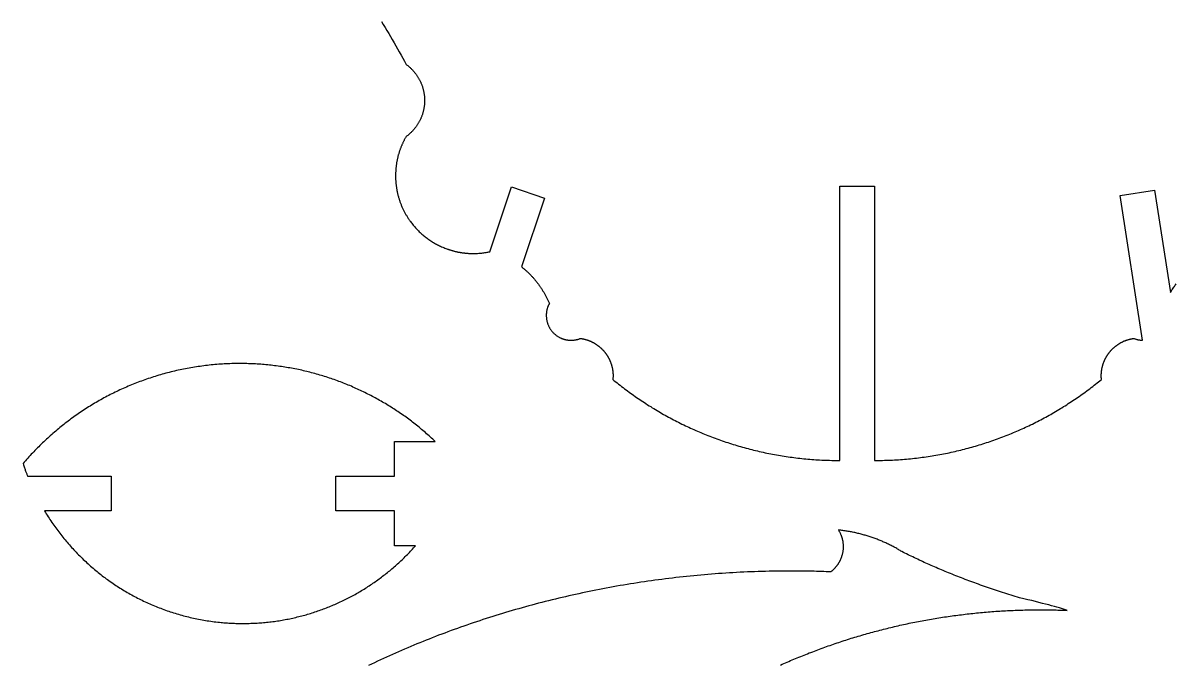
# Model space of a CAD drawing. Extents: x 25 to 747, y 34 to 1185.
# Drawn here: x 25 to 228.7, y 958 to 1071.4 of the extents above; entities that cross this region are included whole.
import ezdxf

# ---------------------------------------------------------------- set-up
doc = ezdxf.new("R2010")
doc.units = 0
doc.layers.add('Default_Layer', color=1, linetype='CONTINUOUS')

msp = doc.modelspace()

# ---------------------------------------------------------------- linework, layer by layer
at = {"layer": 'Default_Layer'}
for points in [[(88.29, 1071.64), (88.62, 1071.11), (88.94, 1070.58), (89.27, 1070.05), (89.59, 1069.51), (89.91, 1068.98), (90.22, 1068.44), (90.53, 1067.9), (90.85, 1067.36), (91.15, 1066.81), (91.46, 1066.27), (91.77, 1065.72), (92.07, 1065.17), (92.37, 1064.62), (92.66, 1064.07), (92.76, 1064), (92.85, 1063.93), (92.94, 1063.86), (93.03, 1063.79), (93.12, 1063.71), (93.21, 1063.64), (93.29, 1063.56), (93.38, 1063.49), (93.46, 1063.41), (93.54, 1063.33), (93.62, 1063.25), (93.71, 1063.17), (93.78, 1063.08), (93.86, 1063), (93.94, 1062.92), (94.02, 1062.83), (94.09, 1062.74), (94.16, 1062.65), (94.23, 1062.57), (94.3, 1062.48), (94.37, 1062.38), (94.44, 1062.29), (94.51, 1062.2), (94.57, 1062.1), (94.64, 1062.01), (94.7, 1061.91), (94.76, 1061.82), (94.82, 1061.72), (94.88, 1061.62), (94.94, 1061.52), (94.99, 1061.42), (95.05, 1061.32), (95.1, 1061.22), (95.15, 1061.11), (95.2, 1061.01), (95.25, 1060.9), (95.29, 1060.8), (95.34, 1060.69), (95.38, 1060.58), (95.42, 1060.48), (95.46, 1060.37), (95.5, 1060.26), (95.54, 1060.15), (95.58, 1060.04), (95.61, 1059.92), (95.64, 1059.81), (95.67, 1059.7), (95.7, 1059.59), (95.73, 1059.47), (95.76, 1059.36), (95.78, 1059.24), (95.8, 1059.12), (95.82, 1059.01), (95.84, 1058.89), (95.86, 1058.77), (95.87, 1058.65), (95.89, 1058.54), (95.9, 1058.42), (95.91, 1058.3), (95.92, 1058.17), (95.93, 1058.05), (95.93, 1057.93), (95.93, 1057.81), (95.93, 1057.69), (95.93, 1057.57), (95.93, 1057.44), (95.93, 1057.32), (95.92, 1057.2), (95.91, 1057.08), (95.9, 1056.96), (95.89, 1056.84), (95.87, 1056.72), (95.86, 1056.6), (95.84, 1056.48), (95.82, 1056.37), (95.8, 1056.25), (95.78, 1056.13), (95.76, 1056.02), (95.73, 1055.9), (95.7, 1055.79), (95.67, 1055.68), (95.64, 1055.56), (95.61, 1055.45), (95.58, 1055.34), (95.54, 1055.23), (95.5, 1055.12), (95.46, 1055.01), (95.42, 1054.9), (95.38, 1054.79), (95.34, 1054.68), (95.29, 1054.58), (95.25, 1054.47), (95.2, 1054.37), (95.15, 1054.26), (95.1, 1054.16), (95.05, 1054.06), (94.99, 1053.96), (94.94, 1053.86), (94.88, 1053.76), (94.82, 1053.66), (94.76, 1053.56), (94.7, 1053.46), (94.64, 1053.37), (94.57, 1053.27), (94.51, 1053.18), (94.44, 1053.08), (94.37, 1052.99), (94.3, 1052.9), (94.23, 1052.81), (94.16, 1052.72), (94.09, 1052.63), (94.02, 1052.55), (93.94, 1052.46), (93.86, 1052.37), (93.78, 1052.29), (93.71, 1052.21), (93.62, 1052.13), (93.54, 1052.05), (93.46, 1051.97), (93.38, 1051.89), (93.29, 1051.81), (93.21, 1051.74), (93.12, 1051.66), (93.03, 1051.59), (92.94, 1051.52), (92.85, 1051.44), (92.76, 1051.38), (92.66, 1051.31), (92.61, 1051.21), (92.56, 1051.12), (92.5, 1051.03), (92.45, 1050.93), (92.4, 1050.84), (92.35, 1050.74), (92.3, 1050.64), (92.25, 1050.55), (92.2, 1050.45), (92.15, 1050.35), (92.1, 1050.25), (92.06, 1050.15), (92.01, 1050.05), (91.97, 1049.95), (91.92, 1049.85), (91.88, 1049.75), (91.83, 1049.65), (91.79, 1049.54), (91.75, 1049.44), (91.71, 1049.34), (91.67, 1049.23), (91.63, 1049.13), (91.59, 1049.03), (91.56, 1048.92), (91.52, 1048.81), (91.49, 1048.71), (91.45, 1048.6), (91.42, 1048.49), (91.38, 1048.39), (91.35, 1048.28), (91.32, 1048.17), (91.29, 1048.06), (91.26, 1047.95), (91.23, 1047.84), (91.2, 1047.73), (91.18, 1047.62), (91.15, 1047.51), (91.13, 1047.4), (91.1, 1047.29), (91.08, 1047.18), (91.06, 1047.06), (91.03, 1046.95), (91.01, 1046.84), (90.99, 1046.73), (90.97, 1046.61), (90.96, 1046.5), (90.94, 1046.38), (90.92, 1046.27), (90.91, 1046.15), (90.89, 1046.04), (90.88, 1045.92), (90.87, 1045.81), (90.86, 1045.69), (90.85, 1045.57), (90.84, 1045.46), (90.83, 1045.34), (90.82, 1045.22), (90.82, 1045.1), (90.81, 1044.99), (90.81, 1044.87), (90.8, 1044.75), (90.8, 1044.63), (90.8, 1044.51), (90.8, 1044.39), (90.8, 1044.25), (90.8, 1044.11), (90.8, 1043.97), (90.81, 1043.82), (90.81, 1043.68), (90.82, 1043.54), (90.83, 1043.4), (90.84, 1043.26), (90.85, 1043.12), (90.87, 1042.99), (90.88, 1042.85), (90.9, 1042.71), (90.92, 1042.57), (90.94, 1042.43), (90.96, 1042.3), (90.98, 1042.16), (91, 1042.03), (91.02, 1041.89), (91.05, 1041.76), (91.08, 1041.62), (91.1, 1041.49), (91.13, 1041.35), (91.16, 1041.22), (91.2, 1041.09), (91.23, 1040.96), (91.26, 1040.83), (91.3, 1040.69), (91.34, 1040.56), (91.37, 1040.43), (91.41, 1040.31), (91.45, 1040.18), (91.5, 1040.05), (91.54, 1039.92), (91.58, 1039.8), (91.63, 1039.67), (91.67, 1039.54), (91.72, 1039.42), (91.77, 1039.29), (91.82, 1039.17), (91.87, 1039.05), (91.93, 1038.93), (91.98, 1038.8), (92.03, 1038.68), (92.09, 1038.56), (92.15, 1038.44), (92.2, 1038.32), (92.26, 1038.21), (92.32, 1038.09), (92.38, 1037.97), (92.45, 1037.85), (92.51, 1037.74), (92.57, 1037.62), (92.64, 1037.51), (92.71, 1037.4), (92.77, 1037.29), (92.84, 1037.17), (92.91, 1037.06), (92.98, 1036.95), (93.05, 1036.84), (93.13, 1036.73), (93.2, 1036.63), (93.28, 1036.52), (93.35, 1036.41), (93.43, 1036.31), (93.55, 1036.15), (93.67, 1035.99), (93.79, 1035.83), (93.92, 1035.68), (94.05, 1035.52), (94.18, 1035.37), (94.31, 1035.22), (94.44, 1035.08), (94.58, 1034.93), (94.72, 1034.79), (94.86, 1034.65), (95, 1034.51), (95.14, 1034.37), (95.29, 1034.24), (95.44, 1034.1), (95.59, 1033.97), (95.74, 1033.85), (95.89, 1033.72), (96.05, 1033.59), (96.21, 1033.47), (96.37, 1033.35), (96.53, 1033.24), (96.69, 1033.12), (96.85, 1033.01), (97.02, 1032.9), (97.19, 1032.79), (97.35, 1032.68), (97.52, 1032.58), (97.7, 1032.48), (97.87, 1032.38), (98.05, 1032.29), (98.22, 1032.19), (98.4, 1032.1), (98.58, 1032.01), (98.76, 1031.93), (98.94, 1031.84), (99.13, 1031.76), (99.31, 1031.69), (99.5, 1031.61), (99.69, 1031.54), (99.88, 1031.47), (99.97, 1031.43), (100.07, 1031.4), (100.16, 1031.37), (100.26, 1031.34), (100.35, 1031.31), (100.45, 1031.28), (100.55, 1031.25), (100.64, 1031.22), (100.74, 1031.19), (100.84, 1031.16), (100.94, 1031.13), (101.04, 1031.11), (101.13, 1031.08), (101.23, 1031.06), (101.33, 1031.03), (101.43, 1031.01), (101.53, 1030.99), (101.63, 1030.96), (101.73, 1030.94), (101.83, 1030.92), (101.93, 1030.9), (102.03, 1030.88), (102.14, 1030.87), (102.24, 1030.85), (102.34, 1030.83), (102.44, 1030.82), (102.54, 1030.8), (102.65, 1030.79), (102.75, 1030.77), (102.85, 1030.76), (102.96, 1030.75), (103.06, 1030.74), (103.16, 1030.72), (103.27, 1030.72), (103.37, 1030.71), (103.48, 1030.7), (103.58, 1030.69), (103.68, 1030.68), (103.79, 1030.68), (103.9, 1030.67), (104, 1030.67), (104.11, 1030.66), (104.21, 1030.66), (104.32, 1030.66), (104.42, 1030.66), (104.53, 1030.66), (104.73, 1030.66), (104.92, 1030.66), (105.11, 1030.67), (105.3, 1030.68), (105.49, 1030.69), (105.68, 1030.7), (105.87, 1030.72), (106.06, 1030.74), (106.24, 1030.76), (106.42, 1030.79), (106.6, 1030.81), (106.78, 1030.84), (106.96, 1030.87), (107.13, 1030.9), (107.3, 1030.94), (107.47, 1030.97), (111.28, 1042.41), (117.11, 1040.46), (113.06, 1028.31), (113.16, 1028.23), (113.25, 1028.15), (113.35, 1028.07), (113.45, 1027.99), (113.55, 1027.91), (113.64, 1027.82), (113.74, 1027.74), (113.83, 1027.66), (113.93, 1027.57), (114.02, 1027.48), (114.12, 1027.4), (114.21, 1027.31), (114.3, 1027.22), (114.39, 1027.13), (114.48, 1027.04), (114.57, 1026.95), (114.66, 1026.86), (114.75, 1026.77), (114.83, 1026.68), (114.92, 1026.58), (115, 1026.49), (115.09, 1026.4), (115.17, 1026.3), (115.26, 1026.2), (115.34, 1026.11), (115.42, 1026.01), (115.5, 1025.91), (115.58, 1025.81), (115.66, 1025.71), (115.74, 1025.61), (115.82, 1025.51), (115.9, 1025.41), (115.98, 1025.31), (116.05, 1025.21), (116.13, 1025.1), (116.2, 1025), (116.28, 1024.9), (116.35, 1024.79), (116.42, 1024.68), (116.49, 1024.58), (116.56, 1024.47), (116.63, 1024.36), (116.7, 1024.25), (116.77, 1024.14), (116.84, 1024.03), (116.9, 1023.92), (116.97, 1023.81), (117.04, 1023.7), (117.1, 1023.59), (117.16, 1023.47), (117.23, 1023.36), (117.29, 1023.25), (117.35, 1023.13), (117.41, 1023.02), (117.47, 1022.9), (117.53, 1022.78), (117.59, 1022.66), (117.64, 1022.55), (117.7, 1022.43), (117.76, 1022.31), (117.81, 1022.19), (117.86, 1022.07), (117.92, 1021.94), (117.97, 1021.82), (117.94, 1021.77), (117.91, 1021.71), (117.88, 1021.65), (117.85, 1021.59), (117.82, 1021.53), (117.79, 1021.47), (117.76, 1021.41), (117.74, 1021.34), (117.71, 1021.28), (117.69, 1021.22), (117.67, 1021.15), (117.65, 1021.09), (117.63, 1021.03), (117.61, 1020.96), (117.59, 1020.89), (117.57, 1020.83), (117.55, 1020.76), (117.54, 1020.69), (117.52, 1020.63), (117.51, 1020.56), (117.49, 1020.49), (117.48, 1020.42), (117.47, 1020.35), (117.46, 1020.28), (117.45, 1020.21), (117.45, 1020.14), (117.44, 1020.07), (117.43, 1020), (117.43, 1019.93), (117.43, 1019.85), (117.43, 1019.78), (117.42, 1019.71), (117.43, 1019.6), (117.43, 1019.5), (117.44, 1019.4), (117.44, 1019.29), (117.46, 1019.19), (117.47, 1019.09), (117.48, 1018.99), (117.5, 1018.89), (117.52, 1018.79), (117.54, 1018.69), (117.57, 1018.59), (117.59, 1018.5), (117.62, 1018.4), (117.65, 1018.31), (117.69, 1018.21), (117.72, 1018.12), (117.76, 1018.03), (117.8, 1017.94), (117.84, 1017.85), (117.88, 1017.76), (117.93, 1017.67), (117.97, 1017.59), (118.02, 1017.5), (118.07, 1017.42), (118.12, 1017.33), (118.18, 1017.25), (118.23, 1017.17), (118.29, 1017.09), (118.35, 1017.02), (118.41, 1016.94), (118.47, 1016.87), (118.54, 1016.79), (118.61, 1016.71), (118.69, 1016.63), (118.77, 1016.55), (118.86, 1016.47), (118.94, 1016.4), (119.03, 1016.33), (119.11, 1016.25), (119.2, 1016.19), (119.3, 1016.12), (119.39, 1016.06), (119.49, 1016), (119.58, 1015.94), (119.68, 1015.88), (119.78, 1015.83), (119.88, 1015.77), (119.99, 1015.73), (120.04, 1015.7), (120.09, 1015.68), (120.14, 1015.66), (120.2, 1015.64), (120.25, 1015.62), (120.3, 1015.6), (120.36, 1015.58), (120.41, 1015.56), (120.47, 1015.54), (120.52, 1015.52), (120.58, 1015.51), (120.63, 1015.49), (120.69, 1015.48), (120.75, 1015.46), (120.8, 1015.45), (120.86, 1015.43), (120.92, 1015.42), (120.97, 1015.41), (121.03, 1015.4), (121.09, 1015.39), (121.15, 1015.38), (121.21, 1015.37), (121.26, 1015.36), (121.32, 1015.36), (121.38, 1015.35), (121.44, 1015.35), (121.5, 1015.34), (121.56, 1015.34), (121.62, 1015.34), (121.68, 1015.33), (121.74, 1015.33), (121.8, 1015.33), (121.91, 1015.33), (122.03, 1015.34), (122.14, 1015.34), (122.25, 1015.35), (122.36, 1015.37), (122.46, 1015.38), (122.57, 1015.4), (122.68, 1015.42), (122.78, 1015.44), (122.88, 1015.47), (122.99, 1015.49), (123.09, 1015.52), (123.18, 1015.55), (123.28, 1015.59), (123.38, 1015.62), (123.47, 1015.66), (123.55, 1015.65), (123.62, 1015.64), (123.7, 1015.63), (123.77, 1015.61), (123.85, 1015.6), (123.92, 1015.58), (124, 1015.57), (124.07, 1015.55), (124.15, 1015.53), (124.22, 1015.51), (124.29, 1015.49), (124.37, 1015.47), (124.44, 1015.45), (124.51, 1015.43), (124.58, 1015.41), (124.65, 1015.38), (124.73, 1015.36), (124.8, 1015.33), (124.87, 1015.31), (124.94, 1015.28), (125.01, 1015.25), (125.08, 1015.23), (125.15, 1015.2), (125.21, 1015.17), (125.28, 1015.14), (125.35, 1015.11), (125.42, 1015.08), (125.48, 1015.04), (125.55, 1015.01), (125.62, 1014.98), (125.68, 1014.94), (125.75, 1014.91), (125.81, 1014.87), (125.88, 1014.84), (125.94, 1014.8), (126, 1014.76), (126.07, 1014.72), (126.13, 1014.68), (126.19, 1014.64), (126.25, 1014.6), (126.31, 1014.56), (126.37, 1014.52), (126.43, 1014.48), (126.49, 1014.43), (126.55, 1014.39), (126.61, 1014.35), (126.67, 1014.3), (126.73, 1014.26), (126.78, 1014.21), (126.84, 1014.16), (126.89, 1014.12), (126.95, 1014.07), (127.01, 1014.02), (127.06, 1013.97), (127.11, 1013.92), (127.17, 1013.87), (127.22, 1013.82), (127.27, 1013.77), (127.32, 1013.72), (127.37, 1013.66), (127.42, 1013.61), (127.47, 1013.56), (127.52, 1013.5), (127.57, 1013.45), (127.62, 1013.39), (127.67, 1013.34), (127.71, 1013.28), (127.76, 1013.22), (127.81, 1013.17), (127.85, 1013.11), (127.89, 1013.05), (127.94, 1012.99), (127.98, 1012.93), (128.02, 1012.87), (128.07, 1012.81), (128.11, 1012.75), (128.15, 1012.69), (128.19, 1012.63), (128.23, 1012.57), (128.26, 1012.5), (128.3, 1012.44), (128.34, 1012.38), (128.38, 1012.31), (128.41, 1012.25), (128.45, 1012.18), (128.48, 1012.12), (128.51, 1012.05), (128.55, 1011.99), (128.58, 1011.92), (128.61, 1011.85), (128.64, 1011.79), (128.67, 1011.72), (128.7, 1011.65), (128.73, 1011.58), (128.76, 1011.51), (128.78, 1011.44), (128.81, 1011.37), (128.83, 1011.3), (128.86, 1011.23), (128.88, 1011.16), (128.91, 1011.09), (128.93, 1011.02), (128.95, 1010.95), (128.97, 1010.88), (128.99, 1010.81), (129.01, 1010.73), (129.03, 1010.66), (129.05, 1010.59), (129.06, 1010.51), (129.08, 1010.44), (129.1, 1010.36), (129.11, 1010.29), (129.12, 1010.22), (129.14, 1010.14), (129.15, 1010.06), (129.16, 1009.99), (129.17, 1009.91), (129.18, 1009.84), (129.19, 1009.76), (129.19, 1009.68), (129.2, 1009.61), (129.21, 1009.53), (129.21, 1009.45), (129.22, 1009.37), (129.22, 1009.3), (129.22, 1009.22), (129.22, 1009.14), (129.22, 1009.06), (129.22, 1008.97), (129.22, 1008.89), (129.22, 1008.8), (129.21, 1008.72), (129.21, 1008.64), (129.2, 1008.55), (129.2, 1008.48), (129.19, 1008.4), (129.19, 1008.4), (129.44, 1008.19), (129.7, 1007.99), (129.96, 1007.78), (130.21, 1007.58), (130.47, 1007.37), (130.73, 1007.17), (130.99, 1006.97), (131.26, 1006.77), (131.52, 1006.57), (131.78, 1006.38), (132.05, 1006.18), (132.32, 1005.99), (132.58, 1005.8), (132.85, 1005.61), (133.12, 1005.42), (133.39, 1005.23), (133.67, 1005.04), (133.94, 1004.86), (134.21, 1004.67), (134.49, 1004.49), (134.76, 1004.31), (135.04, 1004.13), (135.32, 1003.95), (135.6, 1003.77), (135.88, 1003.6), (136.16, 1003.42), (136.44, 1003.25), (136.73, 1003.08), (137.01, 1002.91), (137.3, 1002.74), (137.59, 1002.57), (137.87, 1002.41), (138.16, 1002.24), (138.45, 1002.08), (138.74, 1001.92), (139.03, 1001.76), (139.33, 1001.6), (139.62, 1001.44), (139.91, 1001.29), (140.21, 1001.13), (140.51, 1000.98), (140.8, 1000.83), (141.1, 1000.68), (141.4, 1000.53), (141.7, 1000.39), (142, 1000.24), (142.3, 1000.1), (142.61, 999.96), (142.91, 999.82), (143.21, 999.68), (143.52, 999.54), (143.83, 999.41), (144.13, 999.27), (144.44, 999.14), (144.75, 999.01), (145.06, 998.88), (145.37, 998.75), (145.68, 998.63), (145.99, 998.5), (146.31, 998.38), (146.62, 998.26), (146.94, 998.14), (147.25, 998.02), (147.57, 997.91), (147.89, 997.79), (148.2, 997.68), (148.52, 997.57), (148.84, 997.46), (149.16, 997.35), (149.48, 997.24), (149.81, 997.14), (150.13, 997.03), (150.45, 996.93), (150.78, 996.83), (151.1, 996.74), (151.43, 996.64), (151.75, 996.54), (152.08, 996.45), (152.41, 996.36), (152.74, 996.27), (153.07, 996.18), (153.4, 996.1), (153.73, 996.01), (154.06, 995.93), (154.39, 995.85), (154.73, 995.77), (155.06, 995.69), (155.4, 995.62), (155.73, 995.54), (156.07, 995.47), (156.4, 995.4), (156.74, 995.33), (157.08, 995.26), (157.42, 995.2), (157.76, 995.14), (158.1, 995.07), (158.44, 995.01), (158.78, 994.96), (159.12, 994.9), (159.46, 994.85), (159.8, 994.79), (160.15, 994.74), (160.49, 994.7), (160.84, 994.65), (161.18, 994.6), (161.53, 994.56), (161.87, 994.52), (162.22, 994.48), (162.57, 994.44), (162.92, 994.41), (163.27, 994.37), (163.62, 994.34), (163.97, 994.31), (164.32, 994.28), (164.67, 994.26), (165.02, 994.23), (165.37, 994.21), (165.72, 994.19), (166.08, 994.17), (166.43, 994.15), (166.78, 994.14), (167.14, 994.13), (167.49, 994.12), (167.85, 994.11), (168.21, 994.1), (168.56, 994.1), (168.92, 994.09), (169.28, 994.09), (169.28, 1042.57), (175.42, 1042.57), (175.42, 994.09), (175.78, 994.09), (176.14, 994.1), (176.49, 994.1), (176.85, 994.11), (177.2, 994.12), (177.56, 994.13), (177.91, 994.14), (178.27, 994.15), (178.62, 994.17), (178.97, 994.19), (179.33, 994.21), (179.68, 994.23), (180.03, 994.26), (180.38, 994.28), (180.73, 994.31), (181.08, 994.34), (181.43, 994.37), (181.78, 994.41), (182.13, 994.44), (182.48, 994.48), (182.82, 994.52), (183.17, 994.56), (183.52, 994.6), (183.86, 994.65), (184.21, 994.7), (184.55, 994.74), (184.89, 994.79), (185.24, 994.85), (185.58, 994.9), (185.92, 994.96), (186.26, 995.01), (186.6, 995.07), (186.94, 995.14), (187.28, 995.2), (187.62, 995.26), (187.96, 995.33), (188.29, 995.4), (188.63, 995.47), (188.97, 995.54), (189.3, 995.62), (189.64, 995.69), (189.97, 995.77), (190.3, 995.85), (190.64, 995.93), (190.97, 996.01), (191.3, 996.1), (191.63, 996.18), (191.96, 996.27), (192.29, 996.36), (192.62, 996.45), (192.94, 996.54), (193.27, 996.64), (193.6, 996.74), (193.92, 996.83), (194.24, 996.93), (194.57, 997.03), (194.89, 997.14), (195.21, 997.24), (195.53, 997.35), (195.85, 997.46), (196.17, 997.57), (196.49, 997.68), (196.81, 997.79), (197.13, 997.91), (197.45, 998.02), (197.76, 998.14), (198.08, 998.26), (198.39, 998.38), (198.7, 998.5), (199.02, 998.63), (199.33, 998.75), (199.64, 998.88), (199.95, 999.01), (200.26, 999.14), (200.56, 999.27), (200.87, 999.41), (201.18, 999.54), (201.48, 999.68), (201.79, 999.82), (202.09, 999.96), (202.39, 1000.1), (202.7, 1000.24), (203, 1000.39), (203.3, 1000.53), (203.6, 1000.68), (203.89, 1000.83), (204.19, 1000.98), (204.49, 1001.13), (204.78, 1001.29), (205.08, 1001.44), (205.37, 1001.6), (205.66, 1001.76), (205.96, 1001.92), (206.25, 1002.08), (206.54, 1002.24), (206.82, 1002.41), (207.11, 1002.57), (207.4, 1002.74), (207.68, 1002.91), (207.97, 1003.08), (208.25, 1003.25), (208.53, 1003.42), (208.82, 1003.6), (209.1, 1003.77), (209.38, 1003.95), (209.65, 1004.13), (209.93, 1004.31), (210.21, 1004.49), (210.48, 1004.67), (210.76, 1004.86), (211.03, 1005.04), (211.3, 1005.23), (211.57, 1005.42), (211.84, 1005.61), (212.11, 1005.8), (212.38, 1005.99), (212.65, 1006.18), (212.91, 1006.38), (213.18, 1006.57), (213.44, 1006.77), (213.7, 1006.97), (213.96, 1007.17), (214.22, 1007.37), (214.48, 1007.58), (214.74, 1007.78), (215, 1007.99), (215.25, 1008.19), (215.51, 1008.4), (215.5, 1008.48), (215.49, 1008.55), (215.49, 1008.64), (215.48, 1008.72), (215.48, 1008.8), (215.48, 1008.89), (215.48, 1008.97), (215.47, 1009.06), (215.48, 1009.14), (215.48, 1009.22), (215.48, 1009.3), (215.48, 1009.37), (215.49, 1009.45), (215.49, 1009.53), (215.5, 1009.61), (215.5, 1009.68), (215.51, 1009.76), (215.52, 1009.84), (215.53, 1009.91), (215.54, 1009.99), (215.55, 1010.06), (215.56, 1010.14), (215.57, 1010.22), (215.59, 1010.29), (215.6, 1010.36), (215.62, 1010.44), (215.63, 1010.51), (215.65, 1010.59), (215.67, 1010.66), (215.69, 1010.73), (215.71, 1010.81), (215.73, 1010.88), (215.75, 1010.95), (215.77, 1011.02), (215.79, 1011.09), (215.81, 1011.16), (215.84, 1011.23), (215.86, 1011.3), (215.89, 1011.37), (215.91, 1011.44), (215.94, 1011.51), (215.97, 1011.58), (216, 1011.65), (216.03, 1011.72), (216.06, 1011.79), (216.09, 1011.85), (216.12, 1011.92), (216.15, 1011.99), (216.18, 1012.05), (216.22, 1012.12), (216.25, 1012.18), (216.29, 1012.25), (216.32, 1012.31), (216.36, 1012.38), (216.4, 1012.44), (216.43, 1012.5), (216.47, 1012.57), (216.51, 1012.63), (216.55, 1012.69), (216.59, 1012.75), (216.63, 1012.81), (216.67, 1012.87), (216.72, 1012.93), (216.76, 1012.99), (216.8, 1013.05), (216.85, 1013.11), (216.89, 1013.17), (216.94, 1013.22), (216.98, 1013.28), (217.03, 1013.34), (217.08, 1013.39), (217.13, 1013.45), (217.17, 1013.5), (217.22, 1013.56), (217.27, 1013.61), (217.32, 1013.66), (217.37, 1013.72), (217.43, 1013.77), (217.48, 1013.82), (217.53, 1013.87), (217.58, 1013.92), (217.64, 1013.97), (217.69, 1014.02), (217.75, 1014.07), (217.8, 1014.12), (217.86, 1014.16), (217.91, 1014.21), (217.97, 1014.26), (218.03, 1014.3), (218.09, 1014.35), (218.15, 1014.39), (218.2, 1014.43), (218.26, 1014.48), (218.32, 1014.52), (218.38, 1014.56), (218.45, 1014.6), (218.51, 1014.64), (218.57, 1014.68), (218.63, 1014.72), (218.69, 1014.76), (218.76, 1014.8), (218.82, 1014.84), (218.89, 1014.87), (218.95, 1014.91), (219.02, 1014.94), (219.08, 1014.98), (219.15, 1015.01), (219.21, 1015.04), (219.28, 1015.08), (219.35, 1015.11), (219.42, 1015.14), (219.48, 1015.17), (219.55, 1015.2), (219.62, 1015.23), (219.69, 1015.25), (219.76, 1015.28), (219.83, 1015.31), (219.9, 1015.33), (219.97, 1015.36), (220.04, 1015.38), (220.11, 1015.41), (220.19, 1015.43), (220.26, 1015.45), (220.33, 1015.47), (220.4, 1015.49), (220.48, 1015.51), (220.55, 1015.53), (220.63, 1015.55), (220.7, 1015.57), (220.77, 1015.58), (220.85, 1015.6), (220.92, 1015.61), (221, 1015.63), (221.08, 1015.64), (221.15, 1015.65), (221.23, 1015.66), (221.31, 1015.63), (221.4, 1015.59), (221.49, 1015.56), (221.58, 1015.53), (221.67, 1015.5), (221.76, 1015.48), (221.86, 1015.45), (221.95, 1015.43), (222.05, 1015.41), (222.15, 1015.4), (222.25, 1015.38), (222.35, 1015.37), (222.45, 1015.35), (222.55, 1015.35), (222.66, 1015.34), (222.76, 1015.33), (218.8, 1040.93), (224.88, 1041.87), (227.68, 1023.74), (227.77, 1023.9), (227.87, 1024.06), (227.97, 1024.22), (228.07, 1024.38), (228.18, 1024.54), (228.28, 1024.69), (228.39, 1024.85), (228.5, 1025), (228.61, 1025.15), (228.72, 1025.3)], [(158.78, 957.95), (159.08, 958.08), (159.38, 958.21), (159.67, 958.34), (159.97, 958.47), (160.27, 958.6), (160.57, 958.73), (160.87, 958.85), (161.17, 958.98), (161.47, 959.1), (161.77, 959.23), (162.07, 959.35), (162.37, 959.48), (162.67, 959.6), (162.98, 959.72), (163.28, 959.84), (163.58, 959.96), (163.88, 960.08), (164.19, 960.19), (164.49, 960.31), (164.8, 960.43), (165.1, 960.54), (165.41, 960.66), (165.72, 960.77), (166.02, 960.88), (166.33, 961), (166.64, 961.11), (166.94, 961.22), (167.25, 961.33), (167.56, 961.43), (167.87, 961.54), (168.18, 961.65), (168.49, 961.75), (168.8, 961.86), (169.11, 961.96), (169.42, 962.07), (169.73, 962.17), (170.05, 962.27), (170.36, 962.37), (170.67, 962.47), (170.98, 962.57), (171.3, 962.67), (171.61, 962.76), (171.92, 962.86), (172.24, 962.95), (172.55, 963.05), (172.87, 963.14), (173.19, 963.23), (173.5, 963.33), (173.82, 963.42), (174.14, 963.51), (174.45, 963.59), (174.77, 963.68), (175.09, 963.77), (175.41, 963.86), (175.73, 963.94), (176.05, 964.02), (176.37, 964.11), (176.69, 964.19), (177.01, 964.27), (177.33, 964.35), (177.65, 964.43), (177.97, 964.51), (178.29, 964.59), (178.61, 964.67), (178.94, 964.74), (179.26, 964.82), (179.58, 964.89), (179.91, 964.97), (180.23, 965.04), (180.55, 965.11), (180.88, 965.18), (181.2, 965.25), (181.53, 965.32), (181.85, 965.39), (182.18, 965.45), (182.51, 965.52), (182.83, 965.58), (183.16, 965.65), (183.49, 965.71), (183.82, 965.77), (184.14, 965.83), (184.47, 965.89), (184.8, 965.95), (185.13, 966.01), (185.46, 966.07), (185.79, 966.12), (186.12, 966.18), (186.45, 966.23), (186.78, 966.29), (187.11, 966.34), (187.44, 966.39), (187.78, 966.44), (188.11, 966.49), (188.44, 966.54), (188.77, 966.59), (189.11, 966.63), (189.44, 966.68), (189.77, 966.73), (190.11, 966.77), (190.44, 966.81), (190.78, 966.85), (191.11, 966.89), (191.45, 966.93), (191.78, 966.97), (192.12, 967.01), (192.45, 967.05), (192.79, 967.08), (193.13, 967.12), (193.46, 967.15), (193.8, 967.19), (194.14, 967.22), (194.47, 967.25), (194.81, 967.28), (195.15, 967.31), (195.49, 967.34), (195.83, 967.36), (196.17, 967.39), (196.51, 967.41), (196.85, 967.44), (197.19, 967.46), (197.53, 967.48), (197.87, 967.5), (198.21, 967.52), (198.55, 967.54), (198.89, 967.56), (199.23, 967.58), (199.58, 967.59), (199.92, 967.61), (200.26, 967.62), (200.6, 967.64), (200.95, 967.65), (201.29, 967.66), (201.63, 967.67), (201.98, 967.68), (202.32, 967.69), (202.66, 967.69), (203.01, 967.7), (203.35, 967.7), (203.7, 967.71), (204.04, 967.71), (204.39, 967.71), (204.74, 967.71), (205.05, 967.71), (205.36, 967.71), (205.67, 967.71), (205.98, 967.7), (206.29, 967.7), (206.6, 967.7), (206.9, 967.69), (207.2, 967.68), (207.5, 967.68), (207.79, 967.67), (208.09, 967.66), (208.37, 967.65), (208.66, 967.64), (208.94, 967.63), (209.21, 967.62), (209.48, 967.61), (209.33, 967.66), (209.17, 967.71), (209, 967.76), (208.83, 967.82), (208.65, 967.87), (208.47, 967.93), (208.27, 967.98), (208.07, 968.04), (207.64, 968.17), (207.19, 968.29), (206.7, 968.43), (206.19, 968.56), (205.65, 968.71), (205.07, 968.85), (204.47, 969.01), (203.84, 969.16), (203.18, 969.33), (202.49, 969.49), (201.78, 969.66), (201.03, 969.84), (200.65, 969.95), (200.27, 970.07), (199.9, 970.18), (199.53, 970.3), (199.16, 970.41), (198.79, 970.53), (198.42, 970.65), (198.05, 970.77), (197.69, 970.88), (197.33, 971), (196.96, 971.12), (196.61, 971.24), (196.25, 971.36), (195.89, 971.48), (195.54, 971.6), (195.19, 971.72), (194.84, 971.85), (194.49, 971.97), (194.14, 972.09), (193.79, 972.21), (193.45, 972.34), (193.11, 972.46), (192.77, 972.59), (192.43, 972.71), (192.09, 972.84), (191.76, 972.96), (191.42, 973.09), (191.09, 973.22), (190.76, 973.34), (190.43, 973.47), (190.11, 973.6), (189.78, 973.72), (189.46, 973.85), (189.14, 973.98), (188.82, 974.11), (188.5, 974.24), (188.18, 974.37), (187.87, 974.5), (187.55, 974.63), (187.24, 974.76), (186.93, 974.89), (186.62, 975.02), (186.31, 975.16), (186.01, 975.29), (185.71, 975.42), (185.4, 975.55), (185.1, 975.69), (184.8, 975.82), (184.51, 975.95), (184.21, 976.09), (183.92, 976.22), (183.63, 976.36), (183.33, 976.49), (183.05, 976.63), (182.76, 976.76), (182.47, 976.9), (182.19, 977.04), (181.91, 977.17), (181.62, 977.31), (181.34, 977.45), (181.07, 977.58), (180.79, 977.72), (180.52, 977.86), (180.24, 978), (180.09, 978.09), (179.94, 978.18), (179.79, 978.27), (179.63, 978.36), (179.48, 978.45), (179.33, 978.54), (179.17, 978.63), (179.01, 978.71), (178.86, 978.8), (178.7, 978.88), (178.54, 978.97), (178.38, 979.05), (178.22, 979.13), (178.06, 979.21), (177.89, 979.29), (177.73, 979.37), (177.57, 979.44), (177.4, 979.52), (177.24, 979.6), (177.07, 979.67), (176.9, 979.74), (176.74, 979.82), (176.57, 979.89), (176.4, 979.96), (176.23, 980.02), (176.06, 980.09), (175.89, 980.16), (175.71, 980.22), (175.54, 980.29), (175.37, 980.35), (175.19, 980.41), (175.02, 980.48), (174.84, 980.54), (174.66, 980.59), (174.49, 980.65), (174.31, 980.71), (174.13, 980.76), (173.95, 980.82), (173.77, 980.87), (173.59, 980.92), (173.41, 980.98), (173.22, 981.03), (173.04, 981.07), (172.86, 981.12), (172.67, 981.17), (172.49, 981.21), (172.3, 981.26), (172.12, 981.3), (171.93, 981.34), (171.74, 981.38), (171.55, 981.42), (171.36, 981.46), (171.17, 981.49), (170.98, 981.53), (170.79, 981.56), (170.6, 981.6), (170.41, 981.63), (170.22, 981.66), (170.02, 981.69), (169.83, 981.71), (169.64, 981.74), (169.44, 981.77), (169.24, 981.79), (169.05, 981.81), (169.1, 981.73), (169.14, 981.65), (169.19, 981.57), (169.23, 981.49), (169.28, 981.41), (169.32, 981.32), (169.36, 981.24), (169.4, 981.15), (169.43, 981.07), (169.47, 980.98), (169.51, 980.89), (169.54, 980.8), (169.57, 980.71), (169.6, 980.62), (169.63, 980.53), (169.66, 980.44), (169.68, 980.34), (169.71, 980.25), (169.73, 980.16), (169.75, 980.06), (169.77, 979.96), (169.79, 979.87), (169.81, 979.77), (169.82, 979.67), (169.83, 979.58), (169.84, 979.48), (169.85, 979.38), (169.86, 979.28), (169.87, 979.18), (169.87, 979.08), (169.88, 978.97), (169.88, 978.87), (169.88, 978.79), (169.87, 978.7), (169.87, 978.62), (169.87, 978.54), (169.86, 978.45), (169.85, 978.37), (169.85, 978.29), (169.84, 978.2), (169.83, 978.12), (169.82, 978.04), (169.8, 977.96), (169.79, 977.88), (169.77, 977.8), (169.76, 977.72), (169.74, 977.64), (169.72, 977.56), (169.7, 977.48), (169.68, 977.4), (169.66, 977.32), (169.64, 977.25), (169.61, 977.17), (169.59, 977.09), (169.56, 977.02), (169.54, 976.94), (169.51, 976.87), (169.48, 976.79), (169.45, 976.72), (169.42, 976.64), (169.38, 976.57), (169.35, 976.5), (169.32, 976.43), (169.28, 976.35), (169.25, 976.28), (169.21, 976.21), (169.17, 976.14), (169.13, 976.07), (169.09, 976.01), (169.05, 975.94), (169.01, 975.87), (168.97, 975.8), (168.92, 975.74), (168.88, 975.67), (168.83, 975.61), (168.78, 975.54), (168.74, 975.48), (168.69, 975.42), (168.64, 975.36), (168.59, 975.29), (168.54, 975.23), (168.49, 975.17), (168.44, 975.11), (168.38, 975.06), (168.33, 975), (168.27, 974.94), (168.22, 974.88), (168.16, 974.83), (168.1, 974.77), (168.05, 974.72), (167.99, 974.67), (167.93, 974.61), (167.87, 974.56), (167.81, 974.51), (167.74, 974.46), (167.68, 974.41), (167.28, 974.43), (166.88, 974.44), (166.47, 974.46), (166.05, 974.47), (165.62, 974.49), (165.19, 974.5), (164.75, 974.51), (164.31, 974.52), (163.86, 974.53), (163.41, 974.53), (162.96, 974.54), (162.5, 974.54), (162.04, 974.55), (161.58, 974.55), (161.12, 974.55), (160.65, 974.55), (160.01, 974.55), (159.37, 974.55), (158.72, 974.54), (158.08, 974.54), (157.44, 974.53), (156.8, 974.51), (156.16, 974.5), (155.51, 974.48), (154.88, 974.46), (154.24, 974.44), (153.6, 974.41), (152.96, 974.39), (152.32, 974.36), (151.69, 974.33), (151.05, 974.3), (150.41, 974.26), (149.78, 974.22), (149.15, 974.18), (148.51, 974.14), (147.88, 974.1), (147.25, 974.05), (146.62, 974), (145.98, 973.95), (145.36, 973.9), (144.73, 973.84), (144.1, 973.78), (143.47, 973.72), (142.84, 973.66), (142.22, 973.6), (141.59, 973.53), (140.97, 973.46), (140.34, 973.39), (139.72, 973.32), (139.1, 973.25), (138.47, 973.17), (137.85, 973.09), (137.23, 973.01), (136.61, 972.93), (135.99, 972.84), (135.38, 972.75), (134.76, 972.66), (134.14, 972.57), (133.53, 972.48), (132.91, 972.38), (132.3, 972.28), (131.69, 972.18), (131.08, 972.08), (130.46, 971.98), (129.85, 971.87), (129.24, 971.76), (128.64, 971.65), (128.03, 971.54), (127.42, 971.42), (126.82, 971.31), (126.21, 971.19), (125.61, 971.07), (125, 970.94), (124.4, 970.82), (123.8, 970.69), (123.2, 970.56), (122.6, 970.43), (122, 970.3), (121.41, 970.17), (120.81, 970.03), (120.22, 969.89), (119.62, 969.75), (119.03, 969.61), (118.44, 969.46), (117.84, 969.31), (117.25, 969.17), (116.67, 969.02), (116.08, 968.86), (115.49, 968.71), (114.9, 968.55), (114.32, 968.39), (113.73, 968.23), (113.15, 968.07), (112.57, 967.91), (111.99, 967.74), (111.41, 967.57), (110.83, 967.4), (110.25, 967.23), (109.68, 967.06), (109.1, 966.88), (108.53, 966.7), (107.96, 966.52), (107.38, 966.34), (106.81, 966.16), (106.24, 965.98), (105.67, 965.79), (105.11, 965.6), (104.54, 965.41), (103.98, 965.22), (103.41, 965.02), (102.85, 964.83), (102.29, 964.63), (101.73, 964.43), (101.17, 964.23), (100.61, 964.03), (100.06, 963.82), (99.5, 963.61), (98.95, 963.41), (98.39, 963.2), (97.84, 962.98), (97.29, 962.77), (96.74, 962.55), (96.2, 962.34), (95.65, 962.12), (95.1, 961.9), (94.56, 961.67), (94.02, 961.45), (93.48, 961.22), (92.94, 960.99), (92.4, 960.76), (91.86, 960.53), (91.33, 960.3), (90.79, 960.07), (90.26, 959.83), (89.73, 959.59), (89.2, 959.35), (88.67, 959.11), (88.14, 958.87), (87.61, 958.62), (87.09, 958.37), (86.56, 958.13), (86.04, 957.88)]]:
    msp.add_lwpolyline(points, dxfattribs=at)
msp.add_lwpolyline([(90.63, 979.02), (90.63, 985.17), (80.23, 985.17), (80.23, 991.31), (90.63, 991.31), (90.63, 997.46), (97.8, 997.46), (97.59, 997.65), (97.37, 997.85), (97.16, 998.05), (96.94, 998.24), (96.73, 998.44), (96.51, 998.63), (96.29, 998.82), (96.07, 999.01), (95.85, 999.2), (95.63, 999.39), (95.41, 999.58), (95.19, 999.76), (94.96, 999.95), (94.74, 1000.13), (94.51, 1000.31), (94.28, 1000.49), (94.05, 1000.67), (93.82, 1000.85), (93.59, 1001.03), (93.36, 1001.2), (93.13, 1001.38), (92.89, 1001.55), (92.66, 1001.72), (92.42, 1001.89), (92.18, 1002.06), (91.94, 1002.23), (91.7, 1002.39), (91.46, 1002.56), (91.22, 1002.72), (90.98, 1002.88), (90.74, 1003.04), (90.49, 1003.2), (90.25, 1003.36), (90, 1003.51), (89.75, 1003.67), (89.5, 1003.82), (89.25, 1003.97), (89, 1004.13), (88.75, 1004.27), (88.5, 1004.42), (88.25, 1004.57), (87.99, 1004.71), (87.74, 1004.86), (87.48, 1005), (87.22, 1005.14), (86.97, 1005.28), (86.71, 1005.42), (86.45, 1005.55), (86.19, 1005.69), (85.93, 1005.82), (85.66, 1005.95), (85.4, 1006.08), (85.14, 1006.21), (84.87, 1006.34), (84.61, 1006.47), (84.34, 1006.59), (84.07, 1006.71), (83.8, 1006.83), (83.53, 1006.95), (83.26, 1007.07), (82.99, 1007.19), (82.72, 1007.31), (82.45, 1007.42), (82.18, 1007.53), (81.9, 1007.64), (81.63, 1007.75), (81.35, 1007.86), (81.07, 1007.96), (80.8, 1008.07), (80.52, 1008.17), (80.24, 1008.27), (79.96, 1008.37), (79.68, 1008.47), (79.4, 1008.57), (79.12, 1008.66), (78.83, 1008.75), (78.55, 1008.84), (78.27, 1008.93), (77.98, 1009.02), (77.7, 1009.11), (77.41, 1009.19), (77.12, 1009.28), (76.84, 1009.36), (76.55, 1009.44), (76.26, 1009.52), (75.97, 1009.59), (75.68, 1009.67), (75.39, 1009.74), (75.1, 1009.81), (74.8, 1009.88), (74.51, 1009.95), (74.22, 1010.02), (73.92, 1010.08), (73.63, 1010.14), (73.33, 1010.2), (73.03, 1010.26), (72.74, 1010.32), (72.44, 1010.38), (72.14, 1010.43), (71.84, 1010.48), (71.54, 1010.53), (71.24, 1010.58), (70.94, 1010.63), (70.64, 1010.68), (70.34, 1010.72), (70.04, 1010.76), (69.73, 1010.8), (69.43, 1010.84), (69.13, 1010.88), (68.82, 1010.91), (68.52, 1010.94), (68.21, 1010.97), (67.9, 1011), (67.6, 1011.03), (67.29, 1011.06), (66.98, 1011.08), (66.67, 1011.1), (66.37, 1011.12), (66.06, 1011.14), (65.75, 1011.15), (65.44, 1011.17), (65.12, 1011.18), (64.81, 1011.19), (64.5, 1011.2), (64.19, 1011.21), (63.88, 1011.21), (63.56, 1011.21), (63.25, 1011.22), (62.89, 1011.21), (62.54, 1011.21), (62.19, 1011.2), (61.85, 1011.2), (61.51, 1011.19), (61.18, 1011.17), (60.86, 1011.16), (60.55, 1011.14), (60.22, 1011.12), (59.89, 1011.1), (59.55, 1011.08), (59.22, 1011.05), (58.89, 1011.02), (58.56, 1010.99), (58.23, 1010.96), (57.9, 1010.93), (57.57, 1010.89), (57.24, 1010.85), (56.91, 1010.81), (56.58, 1010.77), (56.26, 1010.72), (55.93, 1010.68), (55.61, 1010.63), (55.28, 1010.58), (54.96, 1010.52), (54.64, 1010.47), (54.32, 1010.41), (53.99, 1010.35), (53.67, 1010.29), (53.35, 1010.23), (53.03, 1010.16), (52.72, 1010.1), (52.4, 1010.03), (52.08, 1009.96), (51.77, 1009.88), (51.45, 1009.81), (51.14, 1009.73), (50.82, 1009.65), (50.51, 1009.57), (50.2, 1009.49), (49.89, 1009.41), (49.58, 1009.32), (49.27, 1009.23), (48.96, 1009.14), (48.65, 1009.05), (48.34, 1008.95), (48.04, 1008.86), (47.73, 1008.76), (47.43, 1008.66), (47.12, 1008.56), (46.82, 1008.46), (46.52, 1008.35), (46.22, 1008.24), (45.92, 1008.13), (45.62, 1008.02), (45.32, 1007.91), (45.03, 1007.8), (44.73, 1007.68), (44.43, 1007.56), (44.14, 1007.44), (43.85, 1007.32), (43.55, 1007.2), (43.26, 1007.07), (42.97, 1006.94), (42.68, 1006.81), (42.39, 1006.68), (42.11, 1006.55), (41.82, 1006.42), (41.53, 1006.28), (41.25, 1006.14), (40.97, 1006), (40.68, 1005.86), (40.4, 1005.72), (40.12, 1005.58), (39.84, 1005.43), (39.56, 1005.28), (39.28, 1005.13), (39.01, 1004.98), (38.73, 1004.83), (38.46, 1004.67), (38.19, 1004.52), (37.91, 1004.36), (37.64, 1004.2), (37.37, 1004.04), (37.1, 1003.87), (36.84, 1003.71), (36.57, 1003.54), (36.3, 1003.38), (36.04, 1003.21), (35.78, 1003.03), (35.51, 1002.86), (35.25, 1002.69), (34.99, 1002.51), (34.73, 1002.33), (34.48, 1002.16), (34.22, 1001.97), (33.96, 1001.79), (33.71, 1001.61), (33.46, 1001.42), (33.21, 1001.24), (32.96, 1001.05), (32.71, 1000.86), (32.46, 1000.67), (32.21, 1000.47), (31.97, 1000.28), (31.72, 1000.08), (31.48, 999.89), (31.24, 999.69), (31, 999.49), (30.76, 999.29), (30.52, 999.08), (30.28, 998.88), (30.05, 998.67), (29.81, 998.46), (29.58, 998.26), (29.35, 998.04), (29.12, 997.83), (28.89, 997.62), (28.66, 997.4), (28.43, 997.19), (28.21, 996.97), (27.98, 996.75), (27.76, 996.53), (27.54, 996.31), (27.32, 996.09), (27.1, 995.86), (26.88, 995.64), (26.67, 995.41), (26.45, 995.18), (26.24, 994.95), (26.03, 994.72), (25.82, 994.49), (25.61, 994.25), (25.4, 994.02), (25.2, 993.78), (24.99, 993.54), (25.05, 993.35), (25.11, 993.17), (25.17, 992.99), (25.23, 992.82), (25.28, 992.66), (25.34, 992.5), (25.39, 992.35), (25.44, 992.21), (25.49, 992.07), (25.54, 991.94), (25.58, 991.82), (25.63, 991.71), (25.67, 991.6), (25.71, 991.49), (25.75, 991.4), (25.79, 991.31), (40.54, 991.31), (40.54, 985.17), (28.79, 985.17), (28.94, 984.91), (29.1, 984.66), (29.26, 984.4), (29.42, 984.15), (29.58, 983.9), (29.75, 983.65), (29.91, 983.41), (30.08, 983.16), (30.25, 982.92), (30.42, 982.67), (30.59, 982.43), (30.77, 982.19), (30.94, 981.95), (31.12, 981.71), (31.3, 981.47), (31.48, 981.24), (31.66, 981), (31.85, 980.77), (32.03, 980.54), (32.22, 980.31), (32.41, 980.08), (32.6, 979.85), (32.79, 979.63), (32.98, 979.41), (33.18, 979.18), (33.37, 978.96), (33.57, 978.74), (33.77, 978.52), (33.97, 978.31), (34.17, 978.09), (34.38, 977.88), (34.58, 977.66), (34.79, 977.45), (35, 977.24), (35.21, 977.04), (35.42, 976.83), (35.63, 976.62), (35.84, 976.42), (36.06, 976.22), (36.28, 976.02), (36.49, 975.82), (36.71, 975.62), (36.93, 975.43), (37.16, 975.23), (37.38, 975.04), (37.61, 974.85), (37.83, 974.66), (38.06, 974.48), (38.29, 974.29), (38.52, 974.11), (38.75, 973.92), (38.99, 973.74), (39.22, 973.56), (39.46, 973.39), (39.69, 973.21), (39.93, 973.04), (40.17, 972.86), (40.41, 972.69), (40.65, 972.52), (40.9, 972.36), (41.14, 972.19), (41.39, 972.03), (41.64, 971.87), (41.88, 971.71), (42.13, 971.55), (42.39, 971.39), (42.64, 971.24), (42.89, 971.08), (43.15, 970.93), (43.4, 970.78), (43.66, 970.63), (43.92, 970.49), (44.18, 970.34), (44.44, 970.2), (44.7, 970.06), (44.96, 969.92), (45.22, 969.79), (45.49, 969.65), (45.76, 969.52), (46.02, 969.39), (46.29, 969.26), (46.56, 969.13), (46.83, 969.01), (47.1, 968.88), (47.38, 968.76), (47.65, 968.64), (47.92, 968.52), (48.2, 968.41), (48.48, 968.3), (48.75, 968.18), (49.03, 968.07), (49.31, 967.97), (49.59, 967.86), (49.88, 967.76), (50.16, 967.65), (50.44, 967.55), (50.73, 967.46), (51.01, 967.36), (51.3, 967.27), (51.59, 967.18), (51.88, 967.09), (52.17, 967), (52.46, 966.91), (52.75, 966.83), (53.04, 966.75), (53.34, 966.67), (53.63, 966.59), (53.92, 966.52), (54.22, 966.44), (54.52, 966.37), (54.82, 966.3), (55.11, 966.24), (55.41, 966.17), (55.71, 966.11), (56.01, 966.05), (56.32, 965.99), (56.62, 965.94), (56.92, 965.88), (57.23, 965.83), (57.53, 965.78), (57.84, 965.74), (58.15, 965.69), (58.45, 965.65), (58.76, 965.61), (59.07, 965.57), (59.38, 965.54), (59.69, 965.5), (60, 965.47), (60.22, 965.45), (60.44, 965.43), (60.66, 965.41), (60.89, 965.4), (61.12, 965.38), (61.36, 965.37), (61.59, 965.35), (61.83, 965.34), (62.07, 965.33), (62.32, 965.32), (62.56, 965.31), (62.81, 965.31), (63.06, 965.3), (63.31, 965.3), (63.56, 965.29), (63.81, 965.29), (64.09, 965.29), (64.38, 965.3), (64.66, 965.3), (64.94, 965.31), (65.23, 965.32), (65.51, 965.33), (65.79, 965.34), (66.07, 965.36), (66.35, 965.37), (66.63, 965.39), (66.91, 965.41), (67.19, 965.43), (67.46, 965.46), (67.74, 965.48), (68.02, 965.51), (68.29, 965.54), (68.57, 965.57), (68.85, 965.6), (69.12, 965.64), (69.39, 965.67), (69.67, 965.71), (69.94, 965.75), (70.21, 965.79), (70.49, 965.84), (70.76, 965.88), (71.03, 965.93), (71.3, 965.98), (71.57, 966.03), (71.84, 966.08), (72.1, 966.14), (72.37, 966.19), (72.64, 966.25), (72.9, 966.31), (73.17, 966.37), (73.44, 966.44), (73.7, 966.5), (73.96, 966.57), (74.23, 966.64), (74.49, 966.71), (74.75, 966.78), (75.01, 966.85), (75.27, 966.93), (75.53, 967), (75.79, 967.08), (76.05, 967.16), (76.3, 967.24), (76.56, 967.33), (76.82, 967.41), (77.07, 967.5), (77.33, 967.59), (77.58, 967.68), (77.83, 967.77), (78.08, 967.86), (78.33, 967.96), (78.59, 968.05), (78.83, 968.15), (79.08, 968.25), (79.33, 968.35), (79.58, 968.46), (79.83, 968.56), (80.07, 968.67), (80.32, 968.77), (80.56, 968.88), (80.8, 968.99), (81.04, 969.11), (81.29, 969.22), (81.53, 969.33), (81.77, 969.45), (82.01, 969.57), (82.24, 969.69), (82.48, 969.81), (82.72, 969.93), (82.95, 970.06), (83.19, 970.18), (83.42, 970.31), (83.65, 970.44), (83.88, 970.57), (84.11, 970.7), (84.34, 970.83), (84.57, 970.97), (84.8, 971.11), (85.03, 971.24), (85.25, 971.38), (85.48, 971.52), (85.7, 971.66), (85.93, 971.81), (86.15, 971.95), (86.37, 972.1), (86.59, 972.25), (86.81, 972.39), (87.03, 972.54), (87.24, 972.7), (87.46, 972.85), (87.67, 973), (87.89, 973.16), (88.1, 973.32), (88.31, 973.47), (88.52, 973.63), (88.73, 973.8), (88.94, 973.96), (89.15, 974.12), (89.36, 974.29), (89.56, 974.45), (89.77, 974.62), (89.97, 974.79), (90.17, 974.96), (90.37, 975.13), (90.57, 975.3), (90.77, 975.48), (90.97, 975.65), (91.17, 975.83), (91.36, 976.01), (91.56, 976.19), (91.75, 976.37), (91.94, 976.55), (92.13, 976.73), (92.32, 976.92), (92.51, 977.1), (92.7, 977.29), (92.89, 977.48), (93.07, 977.67), (93.25, 977.86), (93.44, 978.05), (93.62, 978.24), (93.8, 978.43), (93.98, 978.63), (94.16, 978.82), (94.33, 979.02), (90.63, 979.02)], close=True, dxfattribs=at)

doc.saveas('drawing.dxf')
